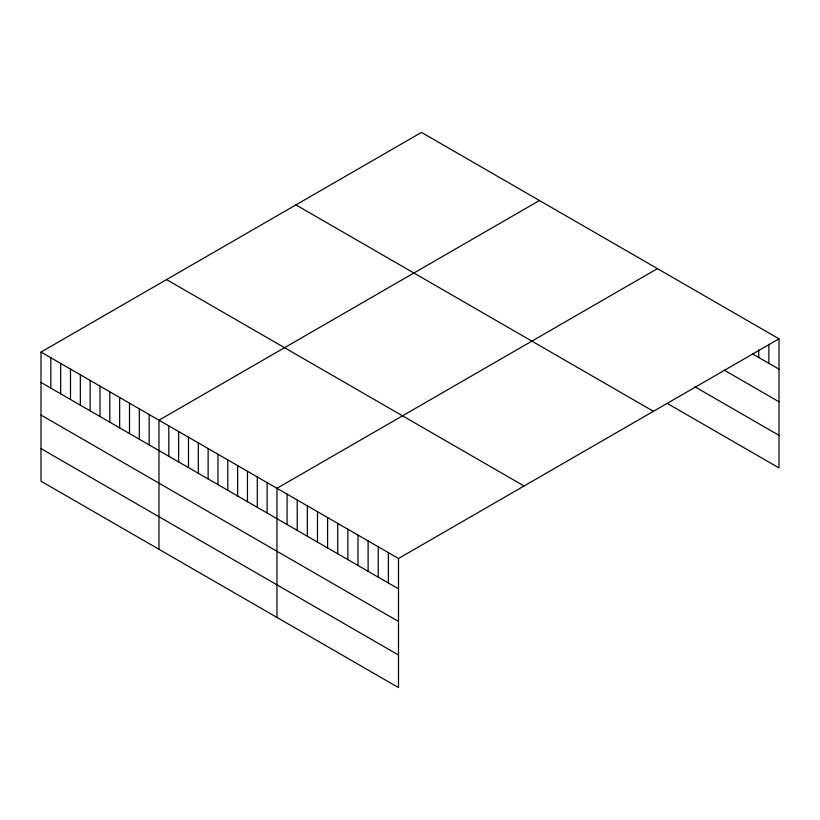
<?xml version="1.0" encoding="UTF-8"?>
<svg xmlns="http://www.w3.org/2000/svg" width="820" height="820" viewBox="0 0 820 820"><rect width="100%" height="100%" fill="white"/><g stroke="black" fill="none" stroke-linecap="round" stroke-linejoin="round"><path stroke-width="1.23" d="M41 352.077L398.51 558.481L398.51 687.601L41 481.186L41 352.077L421.49 132.399L779 338.814L779 467.923L667.572 403.594M539.468 200.521L158.977 420.188L158.977 549.308M657.445 268.632L276.955 488.31L276.955 617.419M398.51 558.481L779 338.814M752.668 353.984L779 369.195M724.306 370.189L779 401.769M694.929 386.804L779 435.338M295.928 204.897L653.438 411.302M166.562 279.589L524.072 485.993M41 382.458L398.51 588.862M41 415.043L398.51 621.447M41 448.612L398.51 655.016M768.873 344.359L768.873 363.342M758.746 349.904L758.746 357.499M388.383 552.639L388.383 583.02M378.245 546.786L378.245 577.167M368.118 540.944L368.118 571.325M357.991 535.091L357.991 565.472M347.864 529.238L347.864 559.63M337.727 523.396L337.727 553.777M327.6 517.543L327.6 547.934M317.473 511.7L317.473 542.082M307.346 505.848L307.346 536.239M297.219 500.005L297.219 530.386M287.082 494.152L287.082 524.534M267.125 482.631L267.125 513.012M257.296 476.953L257.296 507.334M247.466 471.274L247.466 501.666M237.626 465.606L237.626 495.987M227.796 459.928L227.796 490.309M217.966 454.249L217.966 484.63M208.136 448.571L208.136 478.952M198.307 442.892L198.307 473.283M188.477 437.224L188.477 467.605M178.637 431.545L178.637 461.926M168.807 425.867L168.807 456.248M149.148 414.52L149.148 444.901M139.318 408.842L139.318 439.223M129.488 403.163L129.488 433.544M119.648 397.485L119.648 427.876M109.818 391.816L109.818 422.197M99.989 386.138L99.989 416.519M90.159 380.459L90.159 410.84M80.329 374.781L80.329 405.162M70.499 369.102L70.499 399.494M60.659 363.434L60.659 393.815M50.83 357.756L50.83 388.137"/></g></svg>
